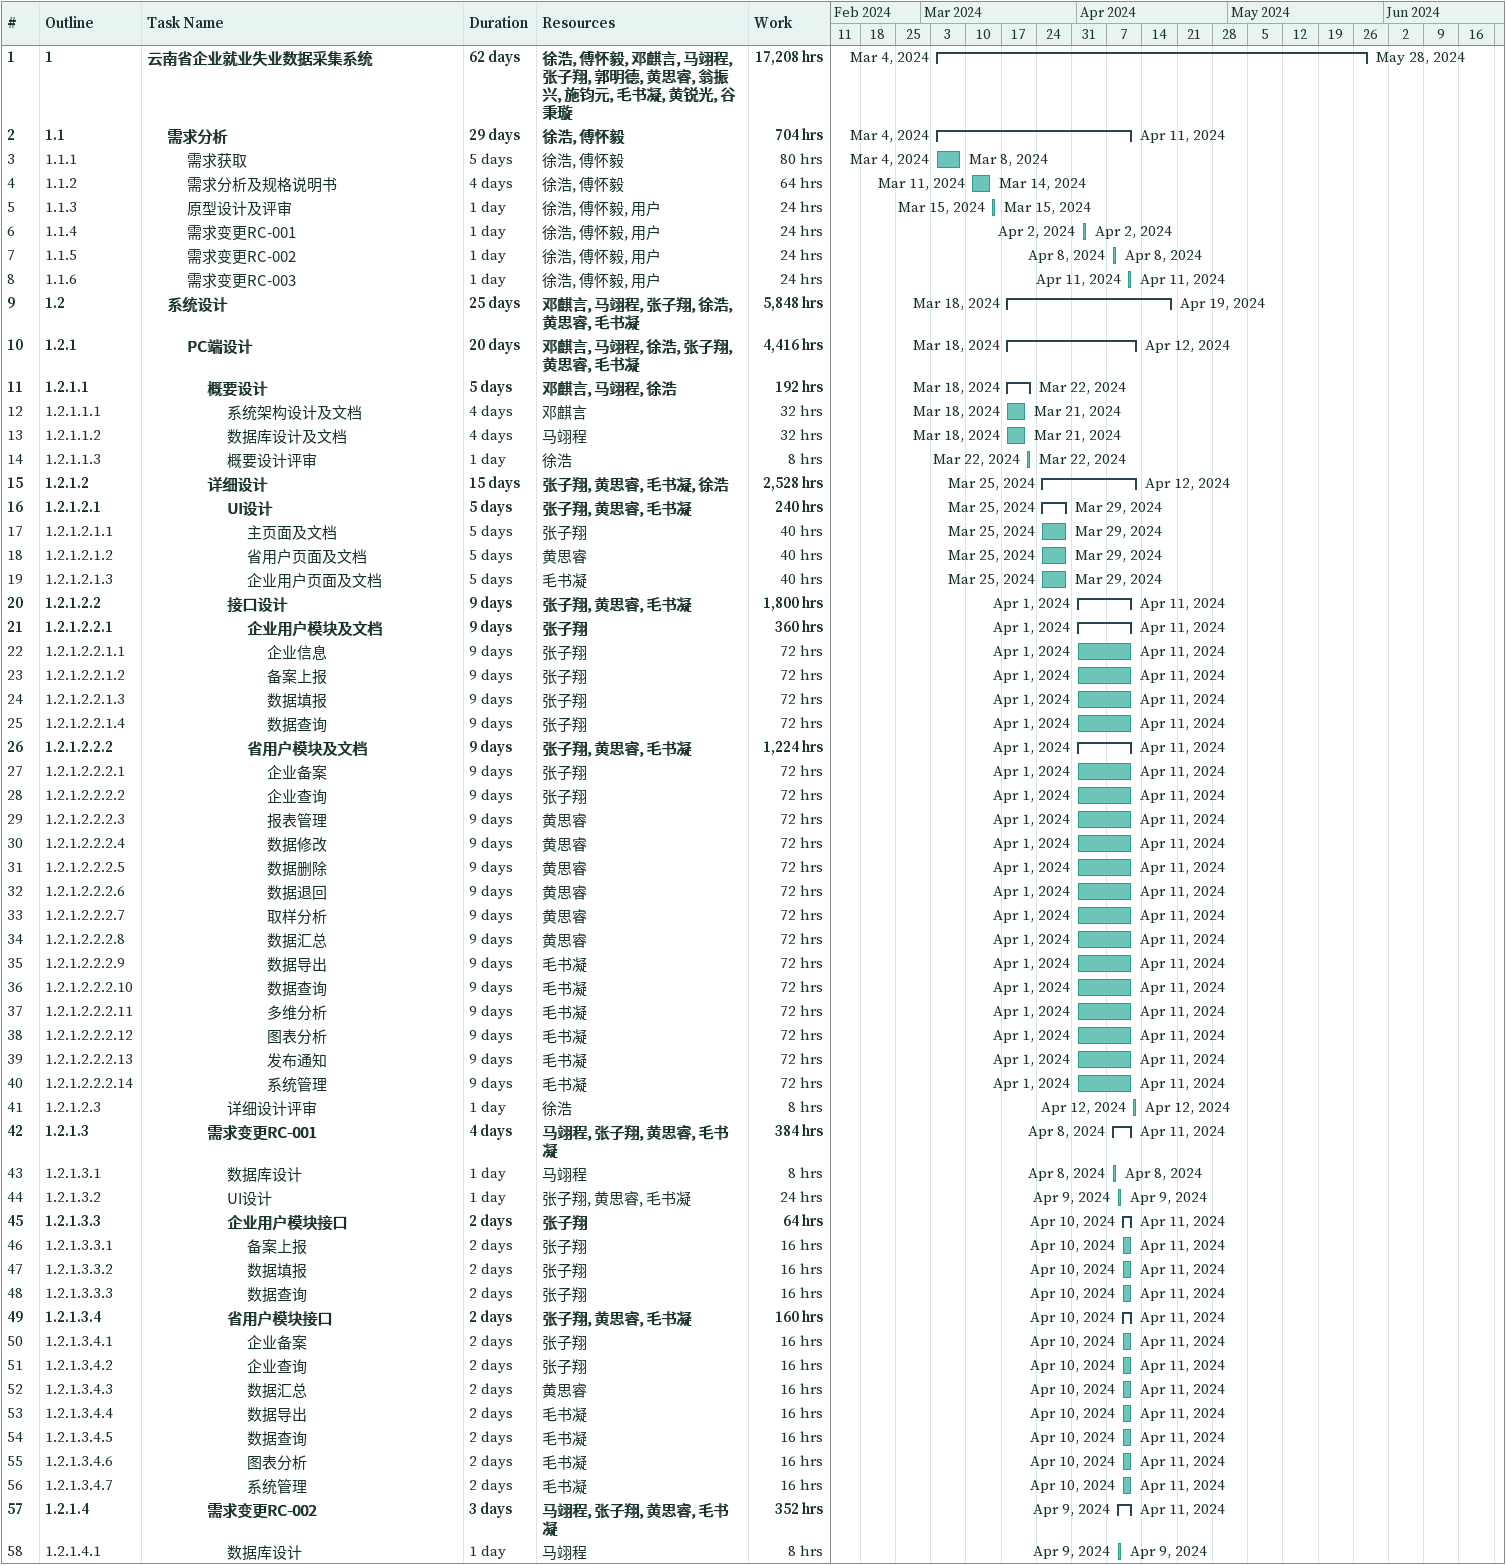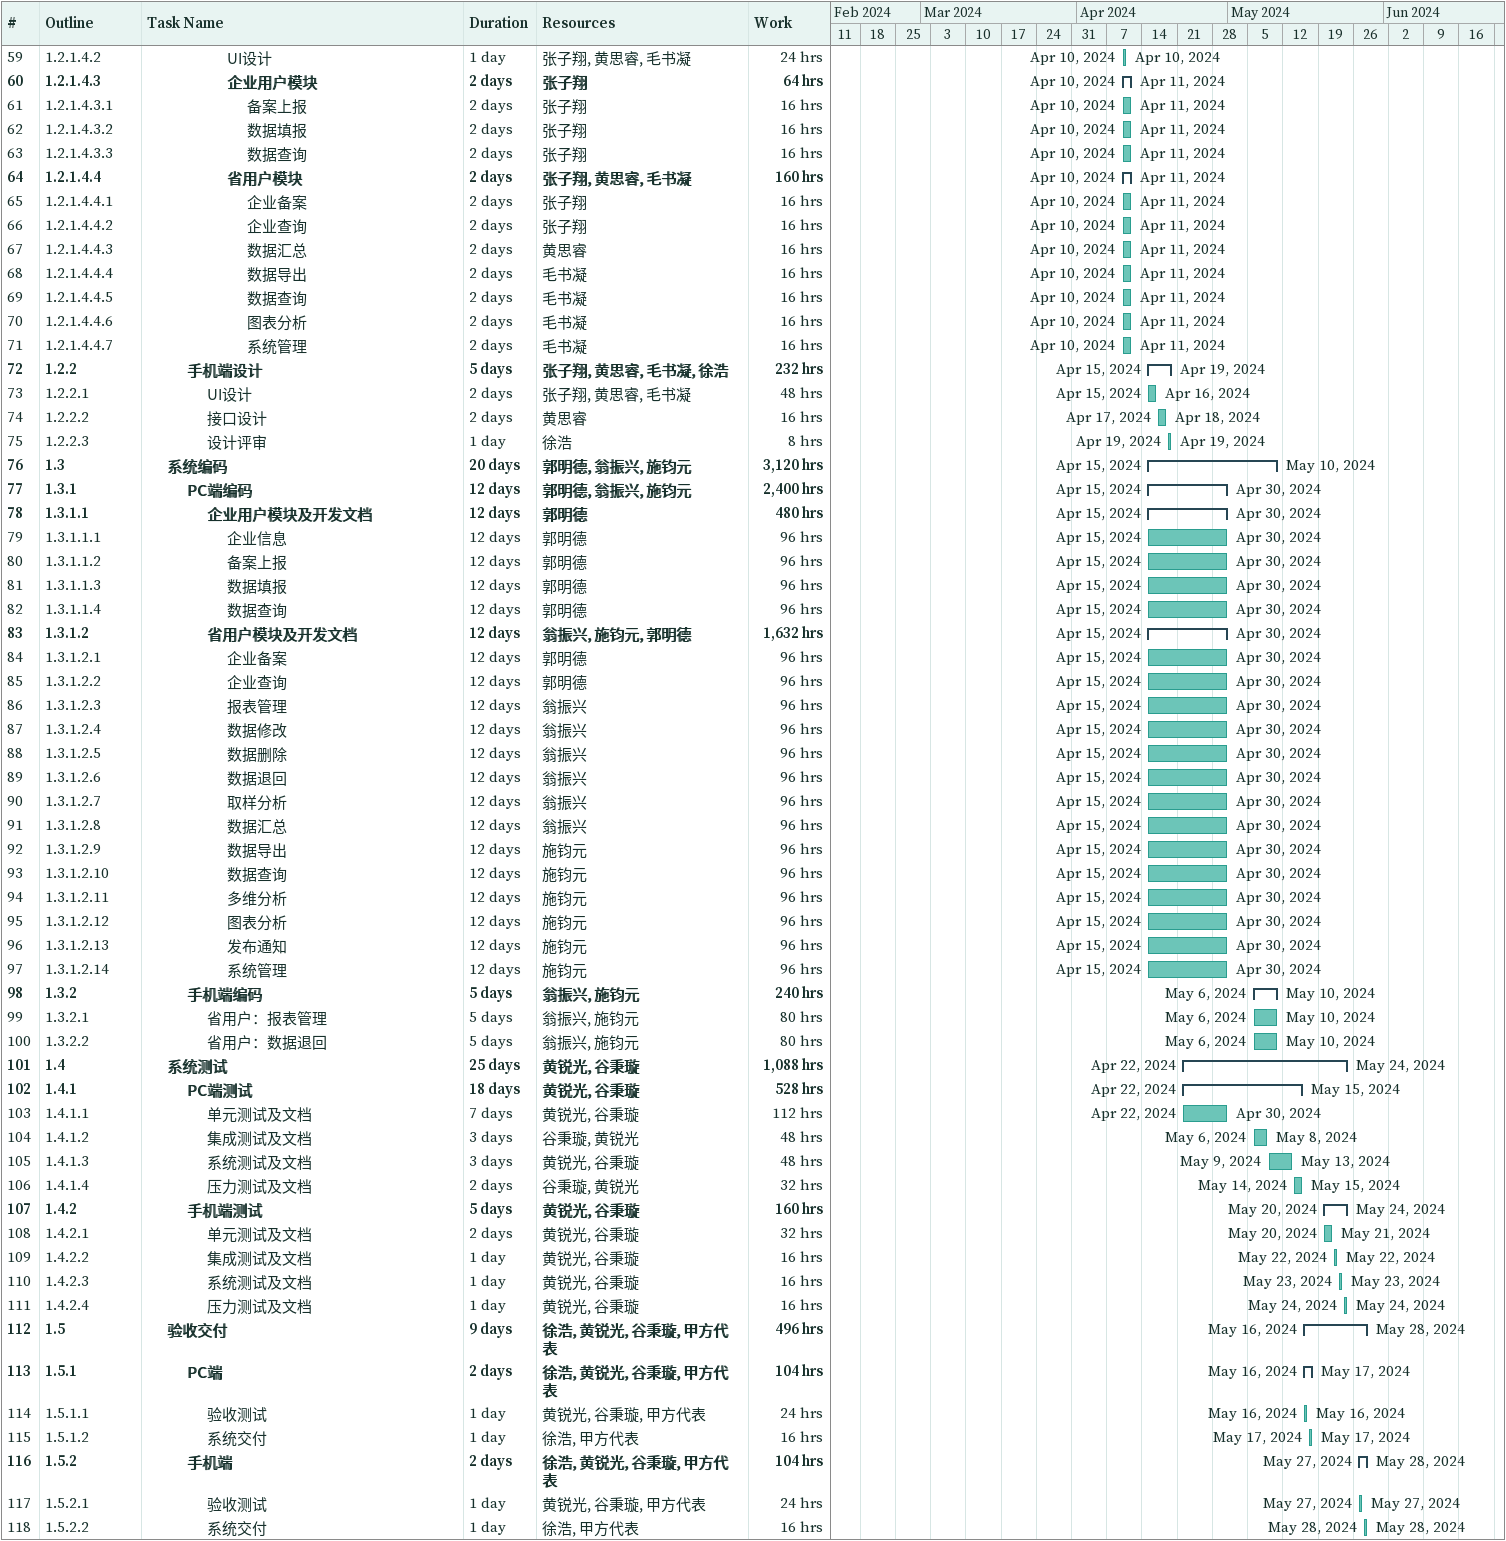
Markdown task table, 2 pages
| ID | WBS | Task | Duration | Start | Finish | Resources | Work (h) |
|---|---|---|---|---|---|---|---|
| 1 | 1 | **云南省企业就业失业数据采集系统** | 62d | 2024-03-04 | 2024-05-28 | 徐浩, 傅怀毅, 邓麒言, 马翊程, 张子翔, 郭明德, 黄思睿, 翁振兴, 施钧元, 毛书凝, 黄锐光, 谷秉璇 | 17208 |
| 2 | 1.1 | **需求分析** | 29d | 2024-03-04 | 2024-04-11 | 徐浩, 傅怀毅 | 704 |
| 3 | 1.1.1 | 需求获取 | 5d | 2024-03-04 | 2024-03-08 | 徐浩, 傅怀毅 | 80 |
| 4 | 1.1.2 | 需求分析及规格说明书 | 4d | 2024-03-11 | 2024-03-14 | 徐浩, 傅怀毅 | 64 |
| 5 | 1.1.3 | 原型设计及评审 | 1d | 2024-03-15 | 2024-03-15 | 徐浩, 傅怀毅, 用户 | 24 |
| 6 | 1.1.4 | 需求变更RC-001 | 1d | 2024-04-02 | 2024-04-02 | 徐浩, 傅怀毅, 用户 | 24 |
| 7 | 1.1.5 | 需求变更RC-002 | 1d | 2024-04-08 | 2024-04-08 | 徐浩, 傅怀毅, 用户 | 24 |
| 8 | 1.1.6 | 需求变更RC-003 | 1d | 2024-04-11 | 2024-04-11 | 徐浩, 傅怀毅, 用户 | 24 |
| 9 | 1.2 | **系统设计** | 25d | 2024-03-18 | 2024-04-19 | 邓麒言, 马翊程, 张子翔, 徐浩, 黄思睿, 毛书凝 | 5848 |
| 10 | 1.2.1 | **PC端设计** | 20d | 2024-03-18 | 2024-04-12 | 邓麒言, 马翊程, 徐浩, 张子翔, 黄思睿, 毛书凝 | 4416 |
| 11 | 1.2.1.1 | **概要设计** | 5d | 2024-03-18 | 2024-03-22 | 邓麒言, 马翊程, 徐浩 | 192 |
| 12 | 1.2.1.1.1 | 系统架构设计及文档 | 4d | 2024-03-18 | 2024-03-21 | 邓麒言 | 32 |
| 13 | 1.2.1.1.2 | 数据库设计及文档 | 4d | 2024-03-18 | 2024-03-21 | 马翊程 | 32 |
| 14 | 1.2.1.1.3 | 概要设计评审 | 1d | 2024-03-22 | 2024-03-22 | 徐浩 | 8 |
| 15 | 1.2.1.2 | **详细设计** | 15d | 2024-03-25 | 2024-04-12 | 张子翔, 黄思睿, 毛书凝, 徐浩 | 2528 |
| 16 | 1.2.1.2.1 | **UI设计** | 5d | 2024-03-25 | 2024-03-29 | 张子翔, 黄思睿, 毛书凝 | 240 |
| 17 | 1.2.1.2.1.1 | 主页面及文档 | 5d | 2024-03-25 | 2024-03-29 | 张子翔 | 40 |
| 18 | 1.2.1.2.1.2 | 省用户页面及文档 | 5d | 2024-03-25 | 2024-03-29 | 黄思睿 | 40 |
| 19 | 1.2.1.2.1.3 | 企业用户页面及文档 | 5d | 2024-03-25 | 2024-03-29 | 毛书凝 | 40 |
| 20 | 1.2.1.2.2 | **接口设计** | 9d | 2024-04-01 | 2024-04-11 | 张子翔, 黄思睿, 毛书凝 | 1800 |
| 21 | 1.2.1.2.2.1 | **企业用户模块及文档** | 9d | 2024-04-01 | 2024-04-11 | 张子翔 | 360 |
| 22 | 1.2.1.2.2.1.1 | 企业信息 | 9d | 2024-04-01 | 2024-04-11 | 张子翔 | 72 |
| 23 | 1.2.1.2.2.1.2 | 备案上报 | 9d | 2024-04-01 | 2024-04-11 | 张子翔 | 72 |
| 24 | 1.2.1.2.2.1.3 | 数据填报 | 9d | 2024-04-01 | 2024-04-11 | 张子翔 | 72 |
| 25 | 1.2.1.2.2.1.4 | 数据查询 | 9d | 2024-04-01 | 2024-04-11 | 张子翔 | 72 |
| 26 | 1.2.1.2.2.2 | **省用户模块及文档** | 9d | 2024-04-01 | 2024-04-11 | 张子翔, 黄思睿, 毛书凝 | 1224 |
| 27 | 1.2.1.2.2.2.1 | 企业备案 | 9d | 2024-04-01 | 2024-04-11 | 张子翔 | 72 |
| 28 | 1.2.1.2.2.2.2 | 企业查询 | 9d | 2024-04-01 | 2024-04-11 | 张子翔 | 72 |
| 29 | 1.2.1.2.2.2.3 | 报表管理 | 9d | 2024-04-01 | 2024-04-11 | 黄思睿 | 72 |
| 30 | 1.2.1.2.2.2.4 | 数据修改 | 9d | 2024-04-01 | 2024-04-11 | 黄思睿 | 72 |
| 31 | 1.2.1.2.2.2.5 | 数据删除 | 9d | 2024-04-01 | 2024-04-11 | 黄思睿 | 72 |
| 32 | 1.2.1.2.2.2.6 | 数据退回 | 9d | 2024-04-01 | 2024-04-11 | 黄思睿 | 72 |
| 33 | 1.2.1.2.2.2.7 | 取样分析 | 9d | 2024-04-01 | 2024-04-11 | 黄思睿 | 72 |
| 34 | 1.2.1.2.2.2.8 | 数据汇总 | 9d | 2024-04-01 | 2024-04-11 | 黄思睿 | 72 |
| 35 | 1.2.1.2.2.2.9 | 数据导出 | 9d | 2024-04-01 | 2024-04-11 | 毛书凝 | 72 |
| 36 | 1.2.1.2.2.2.10 | 数据查询 | 9d | 2024-04-01 | 2024-04-11 | 毛书凝 | 72 |
| 37 | 1.2.1.2.2.2.11 | 多维分析 | 9d | 2024-04-01 | 2024-04-11 | 毛书凝 | 72 |
| 38 | 1.2.1.2.2.2.12 | 图表分析 | 9d | 2024-04-01 | 2024-04-11 | 毛书凝 | 72 |
| 39 | 1.2.1.2.2.2.13 | 发布通知 | 9d | 2024-04-01 | 2024-04-11 | 毛书凝 | 72 |
| 40 | 1.2.1.2.2.2.14 | 系统管理 | 9d | 2024-04-01 | 2024-04-11 | 毛书凝 | 72 |
| 41 | 1.2.1.2.3 | 详细设计评审 | 1d | 2024-04-12 | 2024-04-12 | 徐浩 | 8 |
| 42 | 1.2.1.3 | **需求变更RC-001** | 4d | 2024-04-08 | 2024-04-11 | 马翊程, 张子翔, 黄思睿, 毛书凝 | 384 |
| 43 | 1.2.1.3.1 | 数据库设计 | 1d | 2024-04-08 | 2024-04-08 | 马翊程 | 8 |
| 44 | 1.2.1.3.2 | UI设计 | 1d | 2024-04-09 | 2024-04-09 | 张子翔, 黄思睿, 毛书凝 | 24 |
| 45 | 1.2.1.3.3 | **企业用户模块接口** | 2d | 2024-04-10 | 2024-04-11 | 张子翔 | 64 |
| 46 | 1.2.1.3.3.1 | 备案上报 | 2d | 2024-04-10 | 2024-04-11 | 张子翔 | 16 |
| 47 | 1.2.1.3.3.2 | 数据填报 | 2d | 2024-04-10 | 2024-04-11 | 张子翔 | 16 |
| 48 | 1.2.1.3.3.3 | 数据查询 | 2d | 2024-04-10 | 2024-04-11 | 张子翔 | 16 |
| 49 | 1.2.1.3.4 | **省用户模块接口** | 2d | 2024-04-10 | 2024-04-11 | 张子翔, 黄思睿, 毛书凝 | 160 |
| 50 | 1.2.1.3.4.1 | 企业备案 | 2d | 2024-04-10 | 2024-04-11 | 张子翔 | 16 |
| 51 | 1.2.1.3.4.2 | 企业查询 | 2d | 2024-04-10 | 2024-04-11 | 张子翔 | 16 |
| 52 | 1.2.1.3.4.3 | 数据汇总 | 2d | 2024-04-10 | 2024-04-11 | 黄思睿 | 16 |
| 53 | 1.2.1.3.4.4 | 数据导出 | 2d | 2024-04-10 | 2024-04-11 | 毛书凝 | 16 |
| 54 | 1.2.1.3.4.5 | 数据查询 | 2d | 2024-04-10 | 2024-04-11 | 毛书凝 | 16 |
| 55 | 1.2.1.3.4.6 | 图表分析 | 2d | 2024-04-10 | 2024-04-11 | 毛书凝 | 16 |
| 56 | 1.2.1.3.4.7 | 系统管理 | 2d | 2024-04-10 | 2024-04-11 | 毛书凝 | 16 |
| 57 | 1.2.1.4 | **需求变更RC-002** | 3d | 2024-04-09 | 2024-04-11 | 马翊程, 张子翔, 黄思睿, 毛书凝 | 352 |
| 58 | 1.2.1.4.1 | 数据库设计 | 1d | 2024-04-09 | 2024-04-09 | 马翊程 | 8 |
| 59 | 1.2.1.4.2 | UI设计 | 1d | 2024-04-10 | 2024-04-10 | 张子翔, 黄思睿, 毛书凝 | 24 |
| 60 | 1.2.1.4.3 | **企业用户模块** | 2d | 2024-04-10 | 2024-04-11 | 张子翔 | 64 |
| 61 | 1.2.1.4.3.1 | 备案上报 | 2d | 2024-04-10 | 2024-04-11 | 张子翔 | 16 |
| 62 | 1.2.1.4.3.2 | 数据填报 | 2d | 2024-04-10 | 2024-04-11 | 张子翔 | 16 |
| 63 | 1.2.1.4.3.3 | 数据查询 | 2d | 2024-04-10 | 2024-04-11 | 张子翔 | 16 |
| 64 | 1.2.1.4.4 | **省用户模块** | 2d | 2024-04-10 | 2024-04-11 | 张子翔, 黄思睿, 毛书凝 | 160 |
| 65 | 1.2.1.4.4.1 | 企业备案 | 2d | 2024-04-10 | 2024-04-11 | 张子翔 | 16 |
| 66 | 1.2.1.4.4.2 | 企业查询 | 2d | 2024-04-10 | 2024-04-11 | 张子翔 | 16 |
| 67 | 1.2.1.4.4.3 | 数据汇总 | 2d | 2024-04-10 | 2024-04-11 | 黄思睿 | 16 |
| 68 | 1.2.1.4.4.4 | 数据导出 | 2d | 2024-04-10 | 2024-04-11 | 毛书凝 | 16 |
| 69 | 1.2.1.4.4.5 | 数据查询 | 2d | 2024-04-10 | 2024-04-11 | 毛书凝 | 16 |
| 70 | 1.2.1.4.4.6 | 图表分析 | 2d | 2024-04-10 | 2024-04-11 | 毛书凝 | 16 |
| 71 | 1.2.1.4.4.7 | 系统管理 | 2d | 2024-04-10 | 2024-04-11 | 毛书凝 | 16 |
| 72 | 1.2.2 | **手机端设计** | 5d | 2024-04-15 | 2024-04-19 | 张子翔, 黄思睿, 毛书凝, 徐浩 | 232 |
| 73 | 1.2.2.1 | UI设计 | 2d | 2024-04-15 | 2024-04-16 | 张子翔, 黄思睿, 毛书凝 | 48 |
| 74 | 1.2.2.2 | 接口设计 | 2d | 2024-04-17 | 2024-04-18 | 黄思睿 | 16 |
| 75 | 1.2.2.3 | 设计评审 | 1d | 2024-04-19 | 2024-04-19 | 徐浩 | 8 |
| 76 | 1.3 | **系统编码** | 20d | 2024-04-15 | 2024-05-10 | 郭明德, 翁振兴, 施钧元 | 3120 |
| 77 | 1.3.1 | **PC端编码** | 12d | 2024-04-15 | 2024-04-30 | 郭明德, 翁振兴, 施钧元 | 2400 |
| 78 | 1.3.1.1 | **企业用户模块及开发文档** | 12d | 2024-04-15 | 2024-04-30 | 郭明德 | 480 |
| 79 | 1.3.1.1.1 | 企业信息 | 12d | 2024-04-15 | 2024-04-30 | 郭明德 | 96 |
| 80 | 1.3.1.1.2 | 备案上报 | 12d | 2024-04-15 | 2024-04-30 | 郭明德 | 96 |
| 81 | 1.3.1.1.3 | 数据填报 | 12d | 2024-04-15 | 2024-04-30 | 郭明德 | 96 |
| 82 | 1.3.1.1.4 | 数据查询 | 12d | 2024-04-15 | 2024-04-30 | 郭明德 | 96 |
| 83 | 1.3.1.2 | **省用户模块及开发文档** | 12d | 2024-04-15 | 2024-04-30 | 翁振兴, 施钧元, 郭明德 | 1632 |
| 84 | 1.3.1.2.1 | 企业备案 | 12d | 2024-04-15 | 2024-04-30 | 郭明德 | 96 |
| 85 | 1.3.1.2.2 | 企业查询 | 12d | 2024-04-15 | 2024-04-30 | 郭明德 | 96 |
| 86 | 1.3.1.2.3 | 报表管理 | 12d | 2024-04-15 | 2024-04-30 | 翁振兴 | 96 |
| 87 | 1.3.1.2.4 | 数据修改 | 12d | 2024-04-15 | 2024-04-30 | 翁振兴 | 96 |
| 88 | 1.3.1.2.5 | 数据删除 | 12d | 2024-04-15 | 2024-04-30 | 翁振兴 | 96 |
| 89 | 1.3.1.2.6 | 数据退回 | 12d | 2024-04-15 | 2024-04-30 | 翁振兴 | 96 |
| 90 | 1.3.1.2.7 | 取样分析 | 12d | 2024-04-15 | 2024-04-30 | 翁振兴 | 96 |
| 91 | 1.3.1.2.8 | 数据汇总 | 12d | 2024-04-15 | 2024-04-30 | 翁振兴 | 96 |
| 92 | 1.3.1.2.9 | 数据导出 | 12d | 2024-04-15 | 2024-04-30 | 施钧元 | 96 |
| 93 | 1.3.1.2.10 | 数据查询 | 12d | 2024-04-15 | 2024-04-30 | 施钧元 | 96 |
| 94 | 1.3.1.2.11 | 多维分析 | 12d | 2024-04-15 | 2024-04-30 | 施钧元 | 96 |
| 95 | 1.3.1.2.12 | 图表分析 | 12d | 2024-04-15 | 2024-04-30 | 施钧元 | 96 |
| 96 | 1.3.1.2.13 | 发布通知 | 12d | 2024-04-15 | 2024-04-30 | 施钧元 | 96 |
| 97 | 1.3.1.2.14 | 系统管理 | 12d | 2024-04-15 | 2024-04-30 | 施钧元 | 96 |
| 98 | 1.3.2 | **手机端编码** | 5d | 2024-05-06 | 2024-05-10 | 翁振兴, 施钧元 | 240 |
| 99 | 1.3.2.1 | 省用户：报表管理 | 5d | 2024-05-06 | 2024-05-10 | 翁振兴, 施钧元 | 80 |
| 100 | 1.3.2.2 | 省用户：数据退回 | 5d | 2024-05-06 | 2024-05-10 | 翁振兴, 施钧元 | 80 |
| 101 | 1.4 | **系统测试** | 25d | 2024-04-22 | 2024-05-24 | 黄锐光, 谷秉璇 | 1088 |
| 102 | 1.4.1 | **PC端测试** | 18d | 2024-04-22 | 2024-05-15 | 黄锐光, 谷秉璇 | 528 |
| 103 | 1.4.1.1 | 单元测试及文档 | 7d | 2024-04-22 | 2024-04-30 | 黄锐光, 谷秉璇 | 112 |
| 104 | 1.4.1.2 | 集成测试及文档 | 3d | 2024-05-06 | 2024-05-08 | 谷秉璇, 黄锐光 | 48 |
| 105 | 1.4.1.3 | 系统测试及文档 | 3d | 2024-05-09 | 2024-05-13 | 黄锐光, 谷秉璇 | 48 |
| 106 | 1.4.1.4 | 压力测试及文档 | 2d | 2024-05-14 | 2024-05-15 | 谷秉璇, 黄锐光 | 32 |
| 107 | 1.4.2 | **手机端测试** | 5d | 2024-05-20 | 2024-05-24 | 黄锐光, 谷秉璇 | 160 |
| 108 | 1.4.2.1 | 单元测试及文档 | 2d | 2024-05-20 | 2024-05-21 | 黄锐光, 谷秉璇 | 32 |
| 109 | 1.4.2.2 | 集成测试及文档 | 1d | 2024-05-22 | 2024-05-22 | 黄锐光, 谷秉璇 | 16 |
| 110 | 1.4.2.3 | 系统测试及文档 | 1d | 2024-05-23 | 2024-05-23 | 黄锐光, 谷秉璇 | 16 |
| 111 | 1.4.2.4 | 压力测试及文档 | 1d | 2024-05-24 | 2024-05-24 | 黄锐光, 谷秉璇 | 16 |
| 112 | 1.5 | **验收交付** | 9d | 2024-05-16 | 2024-05-28 | 徐浩, 黄锐光, 谷秉璇, 甲方代表 | 496 |
| 113 | 1.5.1 | **PC端** | 2d | 2024-05-16 | 2024-05-17 | 徐浩, 黄锐光, 谷秉璇, 甲方代表 | 104 |
| 114 | 1.5.1.1 | 验收测试 | 1d | 2024-05-16 | 2024-05-16 | 黄锐光, 谷秉璇, 甲方代表 | 24 |
| 115 | 1.5.1.2 | 系统交付 | 1d | 2024-05-17 | 2024-05-17 | 徐浩, 甲方代表 | 16 |
| 116 | 1.5.2 | **手机端** | 2d | 2024-05-27 | 2024-05-28 | 徐浩, 黄锐光, 谷秉璇, 甲方代表 | 104 |
| 117 | 1.5.2.1 | 验收测试 | 1d | 2024-05-27 | 2024-05-27 | 黄锐光, 谷秉璇, 甲方代表 | 24 |
| 118 | 1.5.2.2 | 系统交付 | 1d | 2024-05-28 | 2024-05-28 | 徐浩, 甲方代表 | 16 |
